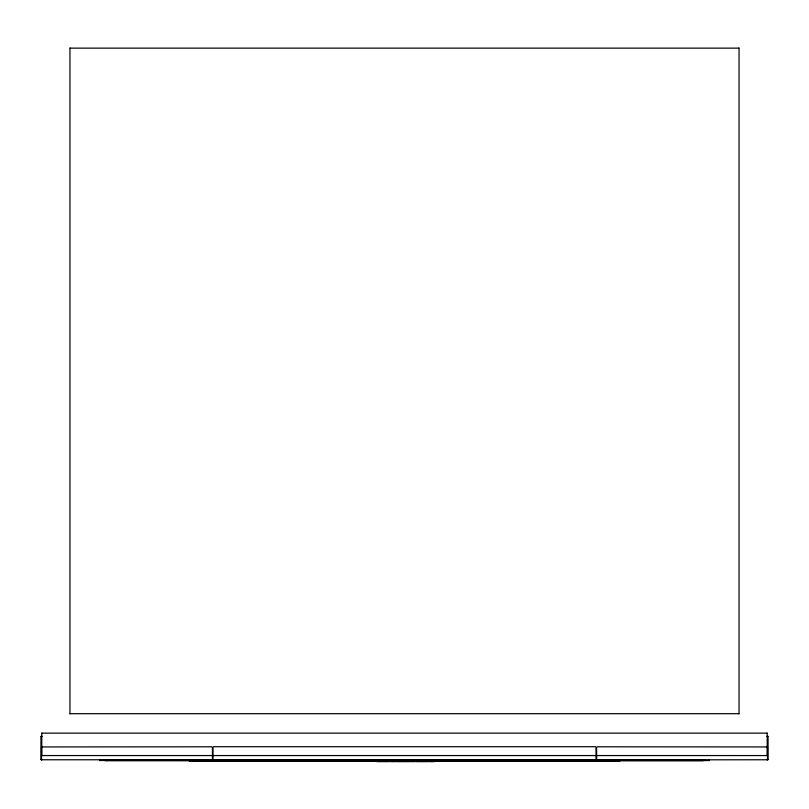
<?xml version="1.0" encoding="UTF-8"?>
<svg xmlns="http://www.w3.org/2000/svg" width="809" height="809" viewBox="0 0 809 809"><rect width="100%" height="100%" fill="white"/><g stroke="black" fill="none" stroke-linecap="round" stroke-linejoin="round"><path stroke-width="1.21" d="M69.958 47.893L69.958 713.932M40.946 736.301L40.946 759.722M41.785 733.035L41.785 755.677M41.522 746.798L41.522 759.894M104.27 760.591L104.27 760.056M212.443 759.894L212.443 747.556L211.685 746.798L41.663 746.94M596.021 759.985L596.021 747.253L595.485 746.707L213.515 746.707L212.979 747.253L212.979 759.985M619.674 761.218L189.316 761.138L619.684 761.138M704.285 760.591L704.285 760.056M709.159 760.591L709.159 760.056M739.042 713.932L739.042 47.893M767.215 755.677L767.215 733.035M767.478 759.894L767.478 746.798M768.054 759.722L768.054 736.301M99.841 760.591L99.841 760.056M103.147 760.187L705.852 760.187M104.715 760.591L104.715 760.056M105.939 760.753L106.03 760.652A1.497 1.062 -90 0 1 105.939 760.207M596.557 759.894L767.336 759.762M704.73 760.591L709.068 760.5M41.906 733.146L767.094 733.146M41.158 736.524L42.129 736.301M104.169 760.5L99.932 760.5M738.809 713.69L70.191 713.69M703.061 760.753L106.03 760.652M704.184 760.5L104.816 760.5M767.094 755.555L41.906 755.555M766.871 759.722L767.842 759.499M70.191 48.136L738.809 48.136M212.302 759.762L41.663 759.762M595.92 759.884L213.08 759.884M376.923 761.643L389.159 761.643M390.262 761.643L395.399 761.643M396.177 761.643L409.779 761.643M410.426 761.643L415.209 761.643M416.22 761.643L422.247 761.643M422.49 761.643L428.568 761.643M429.387 761.643L434.302 761.643M766.871 736.301L767.842 736.524M767.336 746.94L597.315 746.798L596.557 747.556L596.698 759.762M41.158 759.499L42.129 759.722M703.061 760.207A1.497 1.062 -90 0 1 702.97 760.652"/></g></svg>
